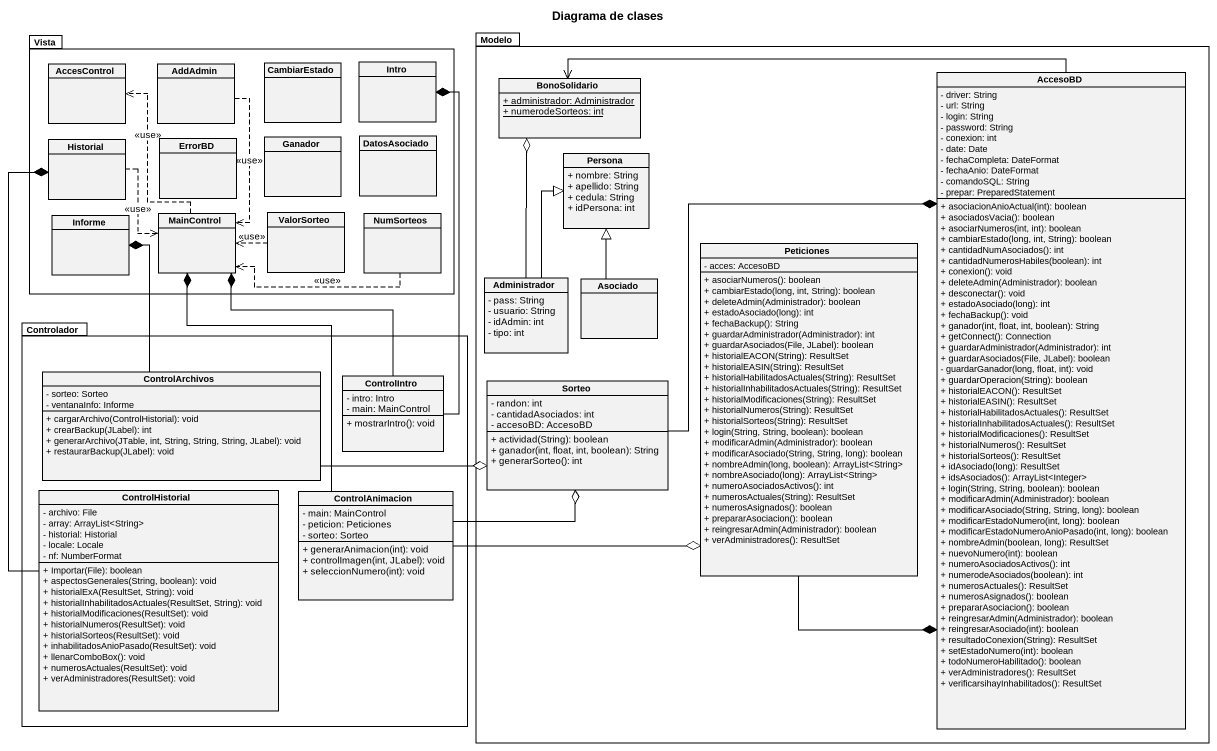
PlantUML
@startuml
title Diagrama de clases
hide circle
hide empty members
skinparam classAttributeIconSize 0
package Vista {
  class AccesControl
  class AddAdmin
  class CambiarEstado
  class Intro
  class Historial
  class ErrorBD
  class Ganador
  class DatosAsociado
  class Informe
  class MainControl
  class ValorSorteo
  class NumSorteos
}
package Modelo {
  class AccesoBD {
    - driver: String
    - url: String
    - login: String
    - password: String
    - conexion: int
    - date: Date
    - fechaCompleta: DateFormat
    - fechaAnio: DateFormat
    - comandoSQL: String
    - prepar: PreparedStatement
    + asociacionAnioActual(int): boolean
    + asociadosVacia(): boolean
    + asociarNumeros(int, int): boolean
    + cambiarEstado(long, int, String): boolean
    + cantidadNumAsociados(): int
    + cantidadNumerosHabiles(boolean): int
    + conexion(): void
    + deleteAdmin(Administrador): boolean
    + desconectar(): void
    + estadoAsociado(long): int
    + fechaBackup(): void
    + ganador(int, float, int, boolean): String
    + getConnect(): Connection
    + guardarAdministrador(Administrador): int
    + guardarAsociados(File, JLabel): boolean
    - guardarGanador(long, float, int): void
    + guardarOperacion(String): boolean
    + historialEACON(): ResultSet
    + historialEASIN(): ResultSet
    + historialHabilitadosActuales(): ResultSet
    + historialInhabilitadosActuales(): ResultSet
    + historialModificaciones(): ResultSet
    + historialNumeros(): ResultSet
    + historialSorteos(): ResultSet
    + idAsociado(long): ResultSet
    + idsAsociados(): ArrayList<Integer>
    + login(String, String, boolean): boolean
    + modificarAdmin(Administrador): boolean
    + modificarAsociado(String, String, long): boolean
    + modificarEstadoNumero(int, long): boolean
    + modificarEstadoNumeroAnioPasado(int, long): boolean
    + nombreAdmin(boolean, long): ResultSet
    + nuevoNumero(int): boolean
    + numeroAsociadosActivos(): int
    + numerodeAsociados(boolean): int
    + numerosActuales(): ResultSet
    + numerosAsignados(): boolean
    + prepararAsociacion(): boolean
    + reingresarAdmin(Administrador): boolean
    + reingresarAsociado(int): boolean
    + resultadoConexion(String): ResultSet
    + setEstadoNumero(int): boolean
    + todoNumeroHabilitado(): boolean
    + verAdministradores(): ResultSet
    + verificarsihayInhabilitados(): ResultSet
  }
  class BonoSolidario {
    {static} + administrador: Administrador
    {static} + numerodeSorteos: int
  }
  class Persona {
    + nombre: String
    + apellido: String
    + cedula: String
    + idPersona: int
  }
  class Peticiones {
    - acces: AccesoBD
    + asociarNumeros(): boolean
    + cambiarEstado(long, int, String): boolean
    + deleteAdmin(Administrador): boolean
    + estadoAsociado(long): int
    + fechaBackup(): String
    + guardarAdministrador(Administrador): int
    + guardarAsociados(File, JLabel): boolean
    + historialEACON(String): ResultSet
    + historialEASIN(String): ResultSet
    + historialHabilitadosActuales(String): ResultSet
    + historialInhabilitadosActuales(String): ResultSet
    + historialModificaciones(String): ResultSet
    + historialNumeros(String): ResultSet
    + historialSorteos(String): ResultSet
    + login(String, String, boolean): boolean
    + modificarAdmin(Administrador): boolean
    + modificarAsociado(String, String, long): boolean
    + nombreAdmin(long, boolean): ArrayList<String>
    + nombreAsociado(long): ArrayList<String>
    + numeroAsociadosActivos(): int
    + numerosActuales(String): ResultSet
    + numerosAsignados(): boolean
    + prepararAsociacion(): boolean
    + reingresarAdmin(Administrador): boolean
    + verAdministradores(): ResultSet
  }
  class Administrador {
    - pass: String
    - usuario: String
    - idAdmin: int
    - tipo: int
  }
  class Asociado
  class Sorteo {
    - randon: int
    - cantidadAsociados: int
    - accesoBD: AccesoBD
    + actividad(String): boolean
    + ganador(int, float, int, boolean): String
    + generarSorteo(): int
  }
}
package Controlador {
  class ControlArchivos {
    - sorteo: Sorteo
    - ventanaInfo: Informe
    + cargarArchivo(ControlHistorial): void
    + crearBackup(JLabel): int
    + generarArchivo(JTable, int, String, String, String, JLabel): void
    + restaurarBackup(JLabel): void
  }
  class ControlIntro {
    - intro: Intro
    - main: MainControl
    + mostrarIntro(): void
  }
  class ControlHistorial {
    - archivo: File
    - array: ArrayList<String>
    - historial: Historial
    - locale: Locale
    - nf: NumberFormat
    + Importar(File): boolean
    + aspectosGenerales(String, boolean): void
    + historialExA(ResultSet, String): void
    + historialInhabilitadosActuales(ResultSet, String): void
    + historialModificaciones(ResultSet): void
    + historialNumeros(ResultSet): void
    + historialSorteos(ResultSet): void
    + inhabilitadosAnioPasado(ResultSet): void
    + llenarComboBox(): void
    + numerosActuales(ResultSet): void
    + verAdministradores(ResultSet): void
  }
  class ControlAnimacion {
    - main: MainControl
    - peticion: Peticiones
    - sorteo: Sorteo
    + generarAnimacion(int): void
    + controlImagen(int, JLabel): void
    + seleccionNumero(int): void
  }
}
AddAdmin ..> MainControl : <<use>>
AccesoBD -left-> BonoSolidario
Historial ..> MainControl : <<use>>
MainControl .up.> AccesControl : <<use>>
ValorSorteo .left.> MainControl : <<use>>
NumSorteos .left.> MainControl : <<use>>
Peticiones -right-* AccesoBD
Administrador -up-o BonoSolidario
Administrador -up-|> Persona
Asociado -up-|> Persona
ControlArchivos -up-* Informe
ControlArchivos -right-o Sorteo
ControlIntro -up-* Intro
ControlIntro -up-* MainControl
Sorteo -right-* AccesoBD
ControlHistorial -up-* Historial
ControlAnimacion -up-* MainControl
ControlAnimacion -right-o Peticiones
ControlAnimacion -right-o Sorteo
@enduml
